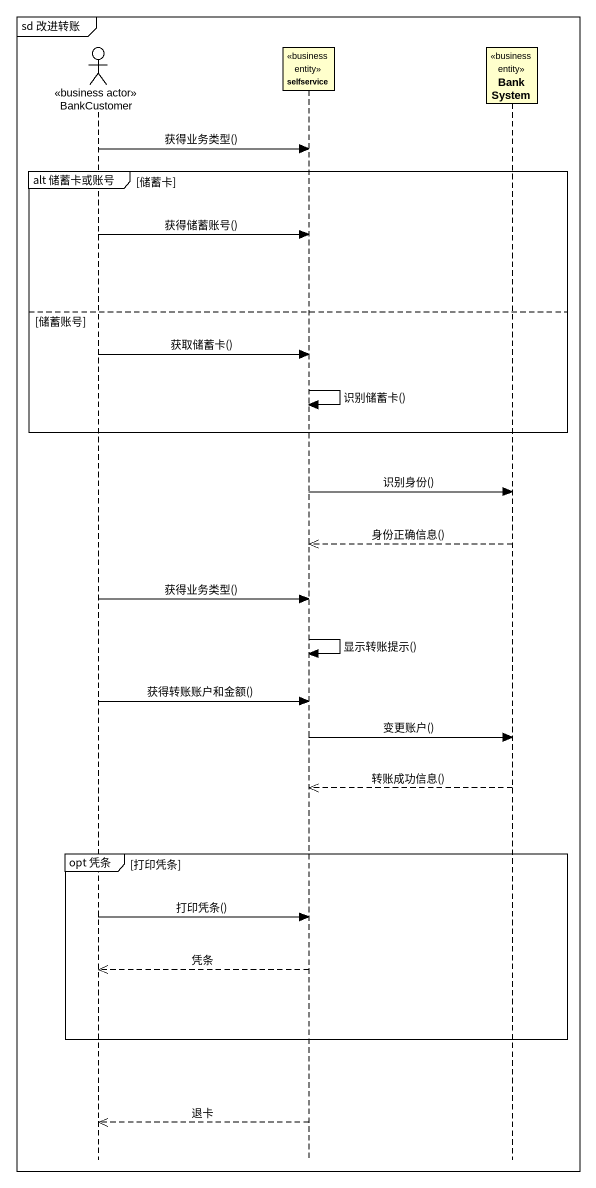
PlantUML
@startuml
mainframe sd 改进转账
hide footbox
actor BankCustomer <<business actor>>
participant selfservice <<business entity>>
participant BankSystem <<business entity>>

BankCustomer -> selfservice : 获得业务类型()
group alt 储蓄卡或账号 [储蓄卡]
  BankCustomer -> selfservice : 获得储蓄账号()
else 储蓄账号
  BankCustomer -> selfservice : 获取储蓄卡()
  selfservice -> selfservice : 识别储蓄卡()
end
selfservice -> BankSystem : 识别身份()
BankSystem -->> selfservice : 身份正确信息()
BankCustomer -> selfservice : 获得业务类型()
selfservice -> selfservice : 显示转账提示()
BankCustomer -> selfservice : 获得转账账户和金额()
selfservice -> BankSystem : 变更账户()
BankSystem -->> selfservice : 转账成功信息()
group opt 凭条 [打印凭条]
  BankCustomer -> selfservice : 打印凭条()
  selfservice -->> BankCustomer : 凭条
end
selfservice -->> BankCustomer : 退卡
@enduml
